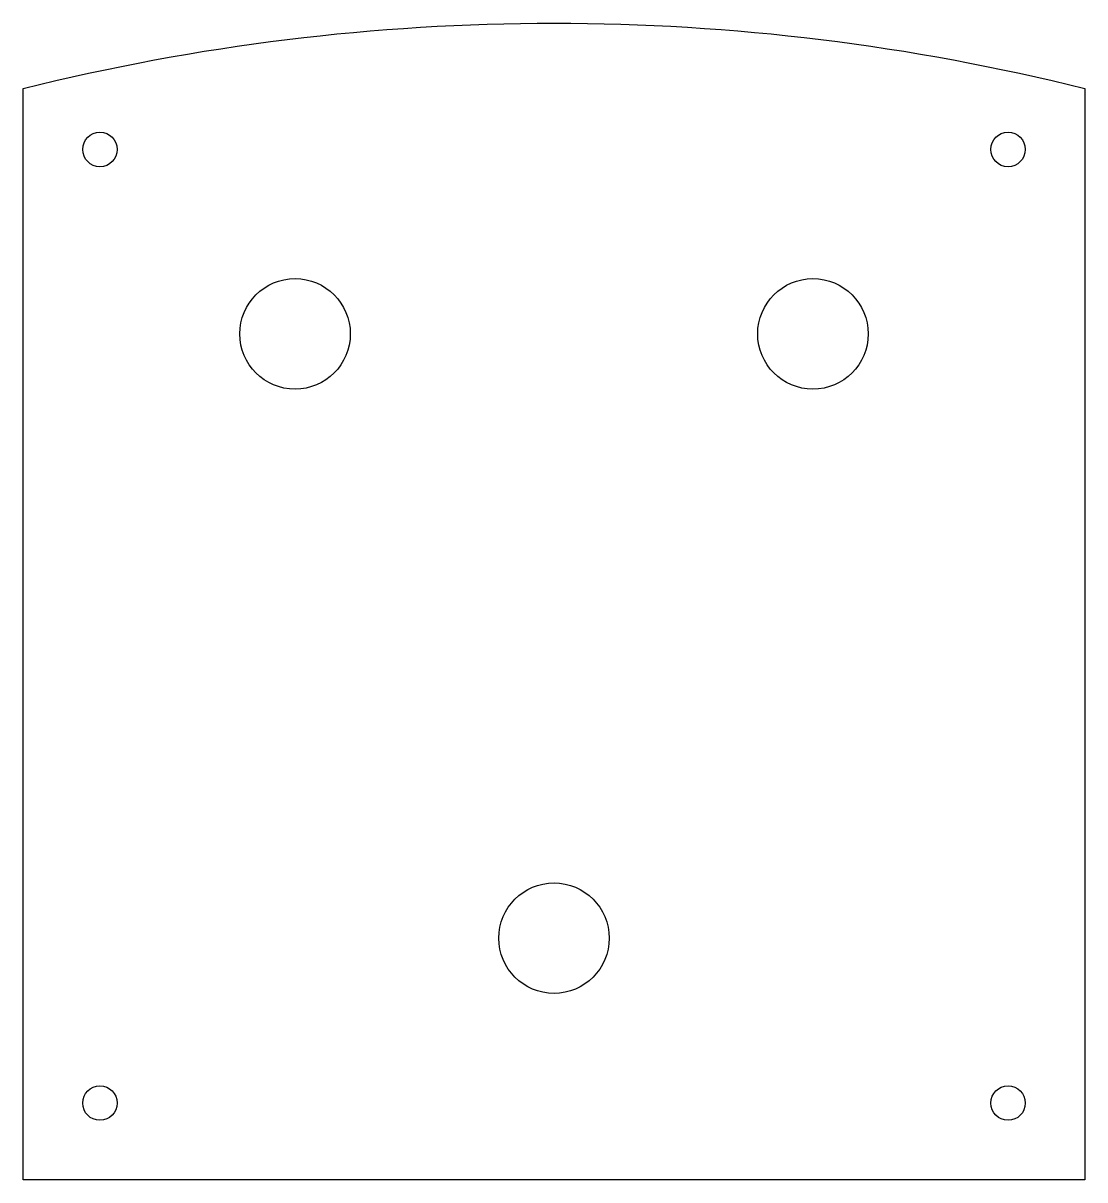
# Model space of a CAD drawing. Header units: millimetres. Extents: x -62 to 62, y -58 to 76.
import ezdxf

# ---------------------------------------------------------------- set-up
doc = ezdxf.new("R2010")
doc.units = ezdxf.units.MM
doc.layers.get('0').update_dxf_attribs({"linetype": 'CONTINUOUS'})

msp = doc.modelspace()

# ---------------------------------------------------------------- linework, layer by layer
msp.add_lwpolyline([(-61.5, 68.42, -0.123192), (61.5, 68.42), (61.5, -58), (-61.5, -58)], format="xyb", close=True)
for centre, radius in [((-52.6, 61.37), 2), ((52.6, 61.37), 2), ((-30, 40), 6.4), ((30, 40), 6.4), ((0, -30), 6.4), ((-52.6, -49.1), 2), ((52.6, -49.1), 2)]:
    msp.add_circle(centre, radius)

doc.saveas('drawing.dxf')
